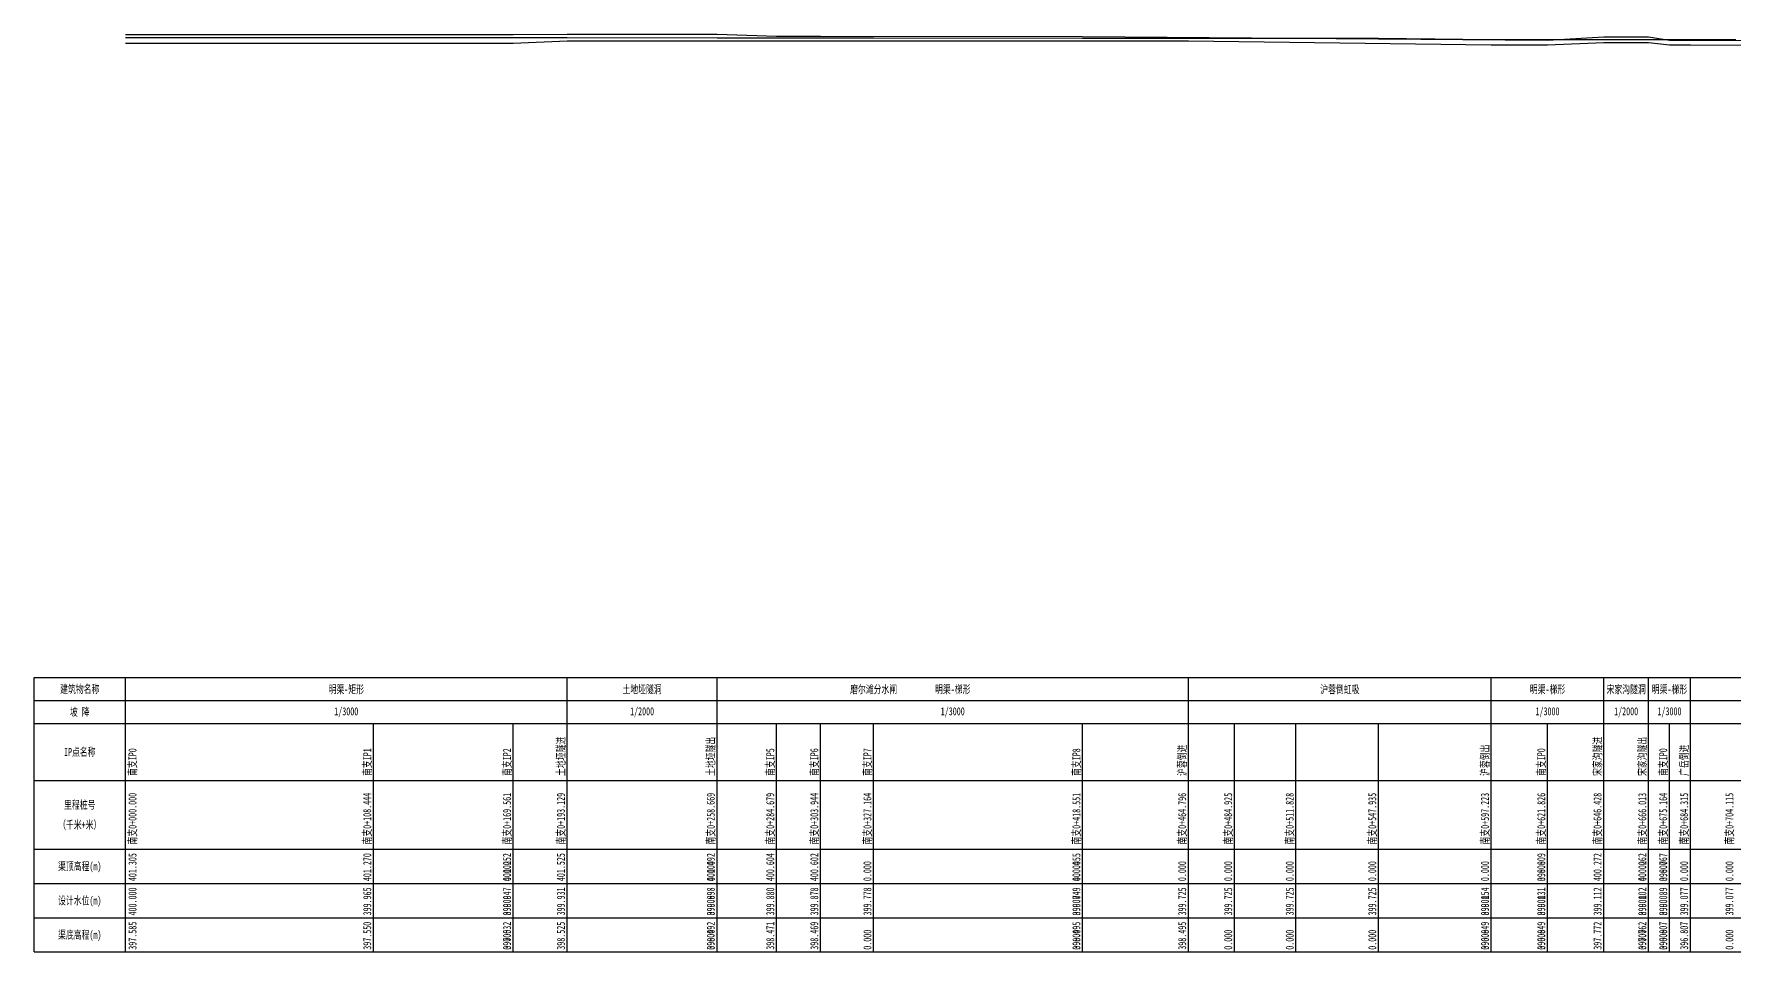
# Model space of a CAD drawing. Header units: metres. Extents: x -40 to 2900, y 0 to 402.
# Drawn here: x -40 to 704, y 0 to 402 of the extents above; entities that cross this region are included whole.
import ezdxf
from ezdxf.enums import TextEntityAlignment as Align

# ---------------------------------------------------------------- set-up
doc = ezdxf.new("R2010")
doc.units = ezdxf.units.M
for name, color, linetype in [('文字标注', 7, 'Continuous'), ('渠底高程线', 3, 'Continuous'), ('渠顶高程线', 1, 'Continuous'), ('表格线框', 7, 'Continuous'), ('设计水位线', 5, 'Continuous')]:
    doc.layers.add(name, color=color, linetype=linetype)
doc.styles.get("Standard").update_dxf_attribs({"font": '', "width": 0.7})
doc.styles.get('Standard').set_extended_font_data('仿宋')

msp = doc.modelspace()

# ---------------------------------------------------------------- linework, layer by layer
at = {"layer": '渠底高程线'}
msp.add_lwpolyline([(0, 397.58), (108.44, 397.55), (169.56, 397.53), (193.13, 398.52), (258.67, 398.49), (284.68, 398.47), (303.94, 398.47), (418.55, 398.5), (464.8, 398.5), (597.22, 396.85), (621.83, 396.85), (646.43, 397.77), (666.01, 397.76), (675.16, 396.81), (684.31, 396.81), (812.01, 396.27)], dxfattribs=at)
at = {"layer": '渠顶高程线'}
msp.add_lwpolyline([(0, 401.31), (108.44, 401.27), (169.56, 401.25), (193.13, 401.52), (258.67, 401.49), (284.68, 400.6), (303.94, 400.6), (418.55, 400.45), (621.83, 398.81), (646.43, 400.27), (666.01, 400.26), (675.16, 398.77), (831.87, 398.23), (851.73, 399.7), (876.16, 399.69), (927.08, 399.66), (949.52, 398.16), (971.97, 398.84), (1007.77, 398.82), (1027.67, 398.1), (1283.52, 398.68), (1294.02, 398.67), (1365.44, 398.55), (1637.79, 398.57)], dxfattribs=at)
at = {"layer": '表格线框'}
for p, q in [((-40, 120), (0, 120)), ((-40, 0), (-40, 120)), ((0, 0), (0, 120)), ((0, 120), (2899.54, 120)), ((193.13, 0), (193.13, 120)), ((258.67, 0), (258.67, 120)), ((464.8, 0), (464.8, 120)), ((597.22, 0), (597.22, 120)), ((646.43, 0), (646.43, 120)), ((666.01, 0), (666.01, 120)), ((684.31, 0), (684.31, 120)), ((-40, 110), (0, 110)), ((0, 110), (2899.54, 110)), ((-40, 100), (0, 100)), ((0, 100), (2899.54, 100)), ((108.44, 0), (108.44, 100)), ((169.56, 0), (169.56, 100)), ((169.56, 0), (169.56, 100)), ((258.67, 0), (258.67, 100)), ((284.68, 0), (284.68, 100)), ((303.94, 0), (303.94, 100)), ((327.16, 0), (327.16, 100)), ((418.55, 0), (418.55, 100)), ((418.55, 0), (418.55, 100)), ((484.92, 0), (484.92, 100)), ((511.83, 0), (511.83, 100)), ((547.93, 0), (547.93, 100)), ((597.22, 0), (597.22, 100)), ((621.83, 0), (621.83, 100)), ((621.83, 0), (621.83, 100)), ((666.01, 0), (666.01, 100)), ((675.16, 0), (675.16, 100)), ((675.16, 0), (675.16, 100)), ((-40, 75), (0, 75)), ((0, 75), (2899.54, 75)), ((-40, 45), (0, 45)), ((0, 45), (2899.54, 45)), ((-40, 30), (0, 30)), ((0, 30), (2899.54, 30)), ((-40, 15), (0, 15)), ((0, 15), (2899.54, 15)), ((-40, 0), (0, 0)), ((0, 0), (2899.54, 0))]:
    msp.add_line(p, q, dxfattribs=at)
at = {"layer": '设计水位线'}
msp.add_lwpolyline([(0, 400), (108.44, 399.96), (169.56, 399.95), (193.13, 399.93), (258.67, 399.9), (284.68, 399.88), (303.94, 399.88), (327.16, 399.78), (418.55, 399.75), (464.8, 399.73), (484.92, 399.73), (511.83, 399.73), (547.93, 399.73), (597.22, 399.15), (621.83, 399.13), (646.43, 399.11), (666.01, 399.1), (675.16, 399.09), (684.31, 399.08), (704.11, 399.08)], dxfattribs=at)

# ---------------------------------------------------------------- texts
at = {"layer": '文字标注', "width": 0.7}
for s, p in [('建筑物名称', (-20, 115)), ('坡 降', (-20, 105)), ('IP点名称', (-20, 87.5)), ('里程桩号', (-20, 64.38)), ('（千米+米）', (-20, 55.62)), ('渠顶高程(m)', (-20, 37.5)), ('设计水位(m)', (-20, 22.5)), ('渠底高程(m)', (-20, 7.5))]:
    msp.add_text(s, height=3.5, dxfattribs=at).set_placement(p, align=Align.MIDDLE_CENTER)
for s, p in [('明渠-矩形', (96.56, 115)), ('土地垭隧洞', (225.9, 115)), ('磨尔滩分水闸', (327.16, 115)), ('明渠-梯形', (361.73, 115)), ('沪蓉倒虹吸', (531.01, 115)), ('明渠-梯形', (621.83, 115)), ('宋家沟隧洞', (656.22, 115)), ('明渠-梯形', (675.16, 115)), ('1/3000', (96.56, 105)), ('1/2000', (225.9, 105)), ('1/3000', (361.73, 105)), ('1/3000', (621.83, 105)), ('1/2000', (656.22, 105)), ('1/3000', (675.16, 105))]:
    msp.add_text(s, height=3.5, dxfattribs=at).set_placement(p, align=Align.MIDDLE)
for s, p in [('土地垭隧进', (192.13, 77)), ('土地垭隧出', (257.67, 77)), ('沪蓉倒进', (463.8, 77)), ('沪蓉倒出', (596.22, 77)), ('宋家沟隧进', (645.43, 77)), ('宋家沟隧出', (665.01, 77)), ('广岳倒进', (683.31, 77)), ('南支IP0', (4.8, 77)), ('南支IP1', (107.44, 77)), ('南支IP2', (168.56, 77)), ('南支IP5', (283.68, 77)), ('南支IP6', (302.94, 77)), ('南支IP7', (326.16, 77)), ('南支IP8', (417.55, 77)), ('南支IP0', (620.83, 77)), ('南支IP0', (674.16, 77)), ('南支0+000.000', (4.8, 47)), ('南支0+108.444', (107.44, 47)), ('南支0+169.561', (168.56, 47)), ('南支0+169.561', (168.56, 47)), ('南支0+193.129', (192.13, 47)), ('南支0+258.669', (257.67, 47)), ('南支0+258.669', (257.67, 47)), ('南支0+284.679', (283.68, 47)), ('南支0+303.944', (302.94, 47)), ('南支0+327.164', (326.16, 47)), ('南支0+418.551', (417.55, 47)), ('南支0+418.551', (417.55, 47)), ('南支0+464.796', (463.8, 47)), ('南支0+484.925', (483.92, 47)), ('南支0+511.828', (510.83, 47)), ('南支0+547.935', (546.93, 47)), ('南支0+597.223', (596.22, 47)), ('南支0+597.223', (596.22, 47)), ('南支0+621.826', (620.83, 47)), ('南支0+621.826', (620.83, 47)), ('南支0+646.428', (645.43, 47)), ('南支0+666.013', (665.01, 47)), ('南支0+666.013', (665.01, 47)), ('南支0+675.164', (674.16, 47)), ('南支0+675.164', (674.16, 47)), ('南支0+684.315', (683.31, 47)), ('南支0+704.115', (703.11, 47)), ('401.305', (4.8, 31)), ('401.270', (107.44, 31)), ('401.252', (168.56, 31)), ('0.000', (168.56, 31)), ('401.525', (192.13, 31)), ('401.492', (257.67, 31)), ('0.000', (257.67, 31)), ('400.604', (283.68, 31)), ('400.602', (302.94, 31)), ('0.000', (326.16, 31)), ('400.455', (417.55, 31)), ('0.000', (417.55, 31)), ('0.000', (463.8, 31)), ('0.000', (483.92, 31)), ('0.000', (510.83, 31)), ('0.000', (546.93, 31)), ('0.000', (596.22, 31)), ('0.000', (596.22, 31)), ('398.809', (620.83, 31)), ('0.000', (620.83, 31)), ('400.272', (645.43, 31)), ('400.262', (665.01, 31)), ('0.000', (665.01, 31)), ('398.767', (674.16, 31)), ('0.000', (674.16, 31)), ('0.000', (683.31, 31)), ('0.000', (703.11, 31)), ('400.000', (4.8, 16)), ('399.965', (107.44, 16)), ('399.947', (168.56, 16)), ('0.000', (168.56, 16)), ('399.931', (192.13, 16)), ('399.898', (257.67, 16)), ('0.000', (257.67, 16)), ('399.880', (283.68, 16)), ('399.878', (302.94, 16)), ('399.778', (326.16, 16)), ('399.749', (417.55, 16)), ('0.000', (417.55, 16)), ('399.725', (463.8, 16)), ('399.725', (483.92, 16)), ('399.725', (510.83, 16)), ('399.725', (546.93, 16)), ('399.154', (596.22, 16)), ('0.000', (596.22, 16)), ('399.131', (620.83, 16)), ('0.000', (620.83, 16)), ('399.112', (645.43, 16)), ('399.102', (665.01, 16)), ('0.000', (665.01, 16)), ('399.089', (674.16, 16)), ('0.000', (674.16, 16)), ('399.077', (683.31, 16)), ('399.077', (703.11, 16)), ('397.585', (4.8, 1)), ('397.550', (107.44, 1)), ('397.532', (168.56, 1)), ('0.000', (168.56, 1)), ('398.525', (192.13, 1)), ('398.492', (257.67, 1)), ('0.000', (257.67, 1)), ('398.471', (283.68, 1)), ('398.469', (302.94, 1)), ('0.000', (326.16, 1)), ('398.495', (417.55, 1)), ('0.000', (417.55, 1)), ('398.495', (463.8, 1)), ('0.000', (483.92, 1)), ('0.000', (510.83, 1)), ('0.000', (546.93, 1)), ('396.849', (596.22, 1)), ('0.000', (596.22, 1)), ('396.849', (620.83, 1)), ('0.000', (620.83, 1)), ('397.772', (645.43, 1)), ('397.762', (665.01, 1)), ('0.000', (665.01, 1)), ('396.807', (674.16, 1)), ('0.000', (674.16, 1)), ('396.807', (683.31, 1)), ('0.000', (703.11, 1))]:
    msp.add_text(s, height=3.5, rotation=90, dxfattribs=at).set_placement(p)

doc.saveas('drawing.dxf')
